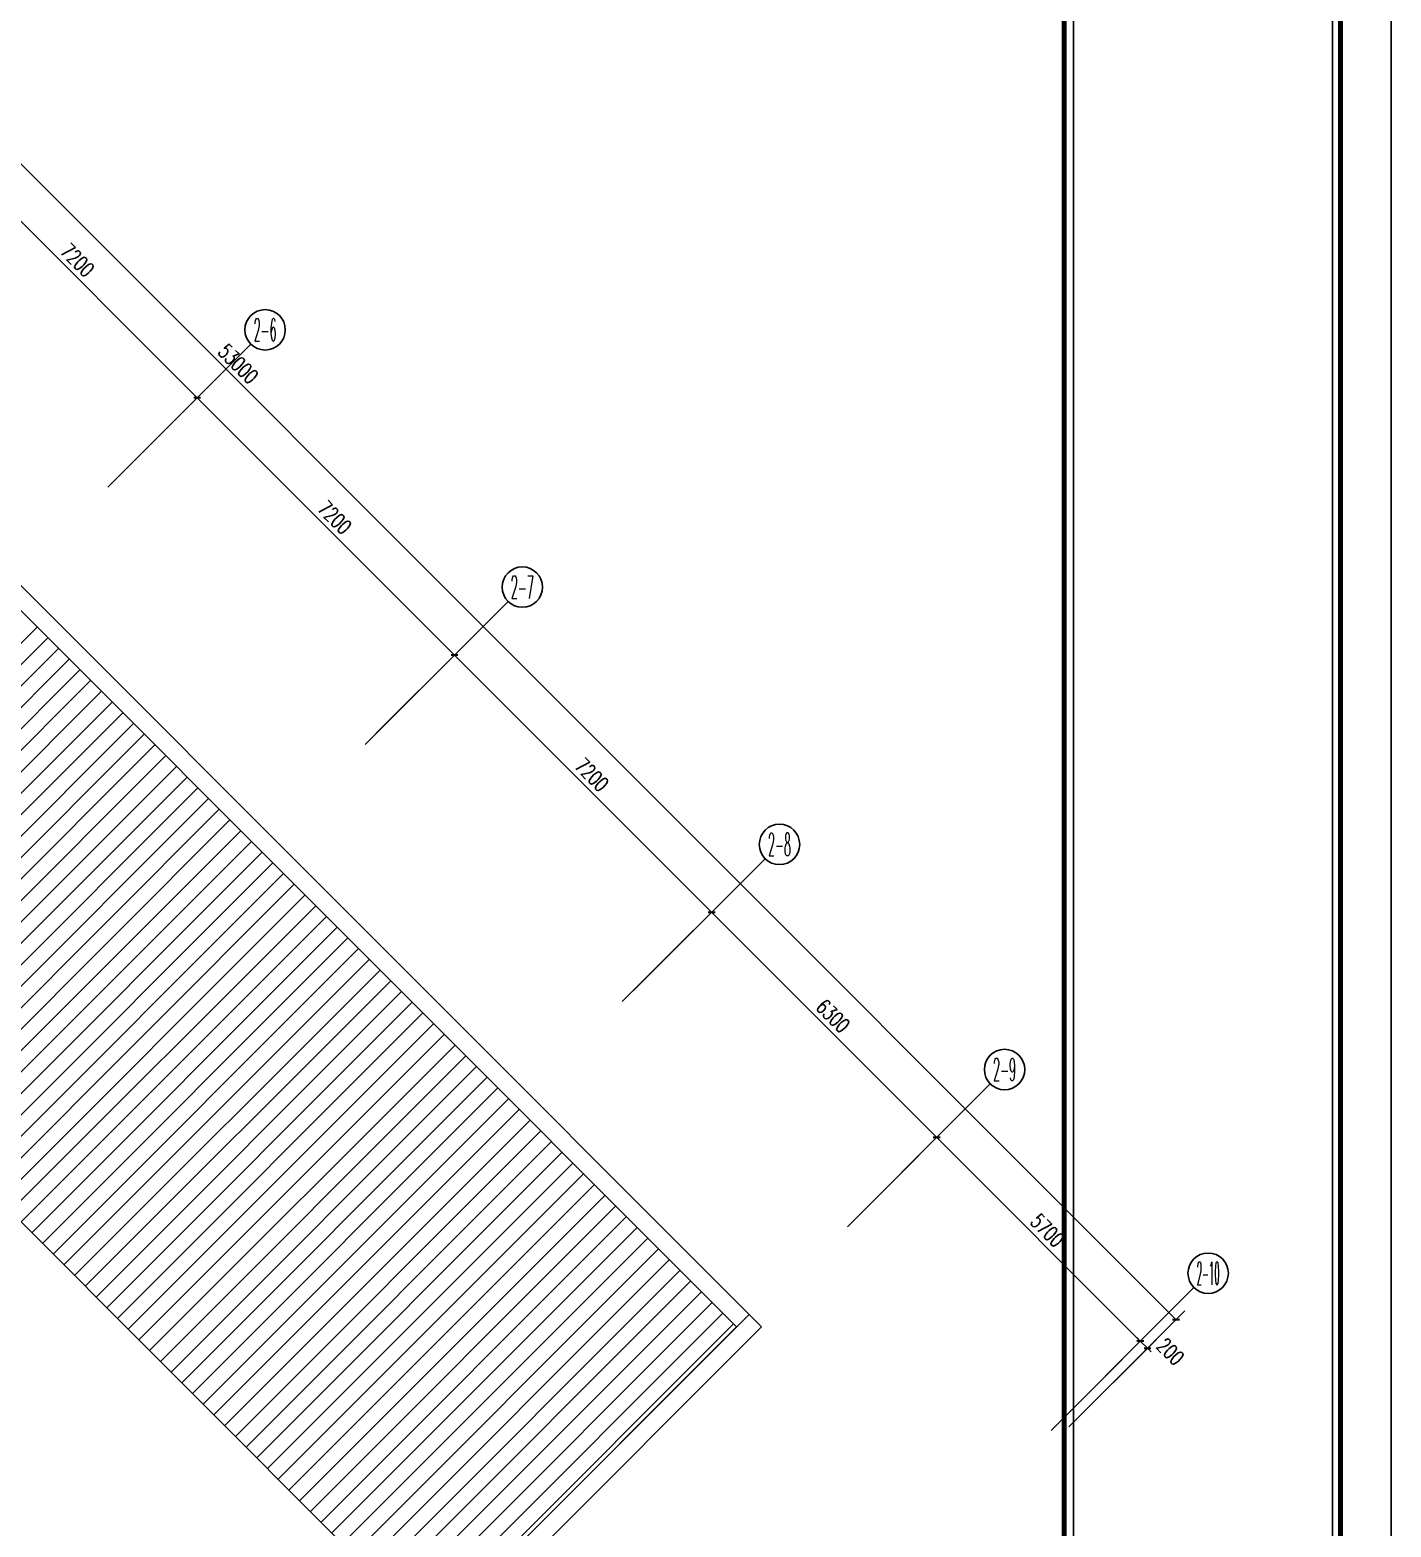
# Model space of a CAD drawing. Extents: x 815029915 to 815825525, y 579155098 to 579748855.
# Drawn here: x 815230207 to 815257150, y 579356450 to 579386073 of the extents above; entities that cross this region are included whole.
import ezdxf
from ezdxf.enums import TextEntityAlignment as Align

# ---------------------------------------------------------------- set-up
doc = ezdxf.new("R2010")
doc.units = 0
doc.header["$LTSCALE"] = 100
doc.header["$MEASUREMENT"] = 0
for name, color, linetype in [('AXIS', 3, 'Continuous'), ('AXIS_TEXT', 7, 'Continuous'), ('TK', 7, 'Continuous'), ('ZG-图框层', 4, 'Continuous'), ('zm', 1, 'Continuous')]:
    doc.layers.add(name, color=color, linetype=linetype)
doc.styles.add('_TCH_AXIS', font='COMPLEX', dxfattribs={"bigfont": 'GBCBIG'})
doc.styles.add('_TCH_DIM_T3', font='SIMPLEX', dxfattribs={"width": 0.705882, "bigfont": 'GBCBIG'})
doc.styles.add('COMPLEX', font='COMPLEX')
doc.dimstyles.new('_TCH_ARCH-100', dxfattribs={"dimscale": 100, "dimtxt": 2.975, "dimasz": 1, "dimexe": 2.5, "dimexo": 3, "dimgap": 1, "dimtad": 1, "dimdec": 0, "dimzin": 0, "dimdsep": 46, "dimtxsty": '_TCH_DIM_T3', "dimblk": 'ARCHTICK', "dimcen": 0.09, "dimclrt": 7, "dimazin": 2, "dimtfac": 1, "dimtdec": 0, "dimtix": 1, "dimtmove": 2, "dimatfit": 3, "dimfxl": 0, "dimtolj": 1, "dimtzin": 0, "dimarcsym": 0})

# ---------------------------------------------------------------- blocks, each defined once
blk = doc.blocks.new('CCIAD-TK-A0-图签')
at = {"layer": 'TK', "const_width": 1}
blk.add_lwpolyline([(1124.29, 10.46), (1124.29, 831)], dxfattribs=at)
at = {"layer": 'TK'}
blk.add_lwpolyline([(1124.29, 10.46), (1179, 10.46), (1179, 831)], dxfattribs=at)
at = {"layer": 'TK', "const_width": 0.347}
blk.add_lwpolyline([(1126.12, 756.84), (1177.39, 756.84), (1177.39, 189.94), (1126.12, 189.94)], close=True, dxfattribs=at)
blk = doc.blocks.new('_AXISO')
blk.add_circle((0, 0), 0.5)
at = {"layer": 'AXIS_TEXT', "style": 'COMPLEX', "width": 1.041667}
blk.add_attdef('A', text='', height=0.56, dxfattribs=at).set_placement((-0.25, -0.28), (0.25, -0.28), align=Align.FIT)
blk = doc.blocks.new('_ArchTick')
at = {"color": 0, "linetype": 'ByBlock', "const_width": 0.4}
blk.add_lwpolyline([(-0.5, -0.5), (0.5, 0.5)], dxfattribs=at)
blk = doc.blocks.new('*D535')
at = {"layer": 'AXIS', "color": 0, "lineweight": -2, "transparency": 16777216}
for p, q in [((815213296, 579395908), (815215594, 579398206)), ((815215417, 579398029), (815252894, 579360553)), ((815250772, 579358431), (815253070, 579360729))]:
    blk.add_line(p, q, dxfattribs=at)
at = {"layer": 'Defpoints', "color": 0, "transparency": 16777216}
for p in [(815213083, 579395696), (815252894, 579360553), (815250560, 579358219)]:
    blk.add_point(p, dxfattribs=at)
at = {"layer": 'AXIS', "color": 0, "lineweight": -2, "transparency": 16777216, "xscale": 100, "yscale": 100, "zscale": 100}
for p, rotation in [((815215417, 579398029), 135.0000000001822), ((815252894, 579360553), 315.0000000001822)]:
    blk.add_blockref('_ArchTick', p, dxfattribs=dict(at, rotation=rotation))
at = {"layer": 'AXIS', "color": 7, "transparency": 16777216, "insert": (815234331, 579379467), "char_height": 297.5, "attachment_point": 5, "rotation": 315, "style": '_TCH_DIM_T3'}
blk.add_mtext('\\A1;53000', dxfattribs=at)
blk = doc.blocks.new('*D540')
at = {"layer": 'AXIS', "color": 0, "lineweight": -2, "transparency": 16777216}
for p, q in [((815226872, 579382332), (815228604, 579384064)), ((815228428, 579383887), (815233519, 579378796)), ((815231963, 579377240), (815233696, 579378973))]:
    blk.add_line(p, q, dxfattribs=at)
at = {"layer": 'Defpoints', "color": 0, "transparency": 16777216}
for p in [(815226660, 579382119), (815233519, 579378796), (815231751, 579377028)]:
    blk.add_point(p, dxfattribs=at)
at = {"layer": 'AXIS', "color": 0, "lineweight": -2, "transparency": 16777216, "xscale": 100, "yscale": 100, "zscale": 100}
for p, rotation in [((815228428, 579383887), 135.0000000006708), ((815233519, 579378796), 315.0000000006708)]:
    blk.add_blockref('_ArchTick', p, dxfattribs=dict(at, rotation=rotation))
at = {"layer": 'AXIS', "color": 7, "transparency": 16777216, "insert": (815231149, 579381518), "char_height": 297.5, "attachment_point": 5, "rotation": 315, "style": '_TCH_DIM_T3'}
blk.add_mtext('\\A1;7200', dxfattribs=at)
blk = doc.blocks.new('*D541')
at = {"layer": 'AXIS', "color": 0, "lineweight": -2, "transparency": 16777216}
for p, q in [((815231963, 579377240), (815233696, 579378973)), ((815233519, 579378796), (815238610, 579373705)), ((815237054, 579372149), (815238787, 579373882))]:
    blk.add_line(p, q, dxfattribs=at)
at = {"layer": 'Defpoints', "color": 0, "transparency": 16777216}
for p in [(815231751, 579377028), (815238610, 579373705), (815236842, 579371937)]:
    blk.add_point(p, dxfattribs=at)
at = {"layer": 'AXIS', "color": 0, "lineweight": -2, "transparency": 16777216, "xscale": 100, "yscale": 100, "zscale": 100}
for p, rotation in [((815233519, 579378796), 135.0000000006708), ((815238610, 579373705), 315.0000000006708)]:
    blk.add_blockref('_ArchTick', p, dxfattribs=dict(at, rotation=rotation))
at = {"layer": 'AXIS', "color": 7, "transparency": 16777216, "insert": (815236240, 579376426), "char_height": 297.5, "attachment_point": 5, "rotation": 315, "style": '_TCH_DIM_T3'}
blk.add_mtext('\\A1;7200', dxfattribs=at)
blk = doc.blocks.new('*D542')
at = {"layer": 'AXIS', "color": 0, "lineweight": -2, "transparency": 16777216}
for p, q in [((815237054, 579372149), (815238787, 579373882)), ((815238610, 579373705), (815243701, 579368614)), ((815242146, 579367058), (815243878, 579368790))]:
    blk.add_line(p, q, dxfattribs=at)
at = {"layer": 'Defpoints', "color": 0, "transparency": 16777216}
for p in [(815236842, 579371937), (815243701, 579368614), (815241933, 579366846)]:
    blk.add_point(p, dxfattribs=at)
at = {"layer": 'AXIS', "color": 0, "lineweight": -2, "transparency": 16777216, "xscale": 100, "yscale": 100, "zscale": 100}
for p, rotation in [((815238610, 579373705), 135), ((815243701, 579368614), 315)]:
    blk.add_blockref('_ArchTick', p, dxfattribs=dict(at, rotation=rotation))
at = {"layer": 'AXIS', "color": 7, "transparency": 16777216, "insert": (815241331, 579371335), "char_height": 297.5, "attachment_point": 5, "rotation": 315, "style": '_TCH_DIM_T3'}
blk.add_mtext('\\A1;7200', dxfattribs=at)
blk = doc.blocks.new('*D543')
at = {"layer": 'AXIS', "color": 0, "lineweight": -2, "transparency": 16777216}
for p, q in [((815242146, 579367058), (815243878, 579368790)), ((815243701, 579368614), (815248156, 579364159)), ((815246600, 579362603), (815248333, 579364336))]:
    blk.add_line(p, q, dxfattribs=at)
at = {"layer": 'Defpoints', "color": 0, "transparency": 16777216}
for p in [(815241933, 579366846), (815248156, 579364159), (815246388, 579362391)]:
    blk.add_point(p, dxfattribs=at)
at = {"layer": 'AXIS', "color": 0, "lineweight": -2, "transparency": 16777216, "xscale": 100, "yscale": 100, "zscale": 100}
for p, rotation in [((815243701, 579368614), 135), ((815248156, 579364159), 315)]:
    blk.add_blockref('_ArchTick', p, dxfattribs=dict(at, rotation=rotation))
at = {"layer": 'AXIS', "color": 7, "transparency": 16777216, "insert": (815246104, 579366562), "char_height": 297.5, "attachment_point": 5, "rotation": 315, "style": '_TCH_DIM_T3'}
blk.add_mtext('\\A1;6300', dxfattribs=at)
blk = doc.blocks.new('*D544')
at = {"layer": 'AXIS', "color": 0, "lineweight": -2, "transparency": 16777216}
for p, q in [((815246600, 579362603), (815248333, 579364336)), ((815248156, 579364159), (815252186, 579360128)), ((815250631, 579358573), (815252363, 579360305))]:
    blk.add_line(p, q, dxfattribs=at)
at = {"layer": 'Defpoints', "color": 0, "transparency": 16777216}
for p in [(815246388, 579362391), (815252186, 579360128), (815250419, 579358361)]:
    blk.add_point(p, dxfattribs=at)
at = {"layer": 'AXIS', "color": 0, "lineweight": -2, "transparency": 16777216, "xscale": 100, "yscale": 100, "zscale": 100}
for p, rotation in [((815248156, 579364159), 135), ((815252186, 579360128), 315)]:
    blk.add_blockref('_ArchTick', p, dxfattribs=dict(at, rotation=rotation))
at = {"layer": 'AXIS', "color": 7, "transparency": 16777216, "insert": (815250347, 579362320), "char_height": 297.5, "attachment_point": 5, "rotation": 315, "style": '_TCH_DIM_T3'}
blk.add_mtext('\\A1;5700', dxfattribs=at)
blk = doc.blocks.new('*D545')
at = {"layer": 'AXIS', "color": 0, "lineweight": -2, "transparency": 16777216}
for p, q in [((815250631, 579358573), (815252363, 579360305)), ((815250772, 579358431), (815252505, 579360164)), ((815252186, 579360128), (815252116, 579360199)), ((815252186, 579360128), (815252328, 579359987)), ((815252328, 579359987), (815252399, 579359916))]:
    blk.add_line(p, q, dxfattribs=at)
at = {"layer": 'Defpoints', "color": 0, "transparency": 16777216}
for p in [(815252328, 579359987), (815250419, 579358361), (815250560, 579358219)]:
    blk.add_point(p, dxfattribs=at)
at = {"layer": 'AXIS', "color": 0, "lineweight": -2, "transparency": 16777216, "xscale": 100, "yscale": 100, "zscale": 100}
for p, rotation in [((815252186, 579360128), 315), ((815252328, 579359987), 135)]:
    blk.add_blockref('_ArchTick', p, dxfattribs=dict(at, rotation=rotation))
at = {"layer": 'AXIS', "color": 7, "transparency": 16777216, "insert": (815252784, 579359920), "char_height": 297.5, "attachment_point": 5, "rotation": 315, "style": '_TCH_DIM_T3'}
blk.add_mtext('\\A1;200', dxfattribs=at)
blk = doc.blocks.new('ll')
at = {"layer": 'ZG-图框层'}
blk.add_lwpolyline([(815136770, 579524220), (815255670, 579524220), (815255670, 579608320), (815136770, 579608320)], close=True, dxfattribs=at)

msp = doc.modelspace()

# ---------------------------------------------------------------- linework, layer by layer
for p, q in [((815219588.8, 579385513.6), (815244691.1, 579360411.3)), ((815219590.2, 579385017.2), (815244196.1, 579360411.3)), ((815219590.2, 579385017.2), (815244196.1, 579360411.3)), ((815238150.4, 579354365.5), (815213580, 579378939.1)), ((815238397.9, 579354118), (815213580, 579378939.1)), ((815244443.6, 579360658.7), (815231892.1, 579348107.3)), ((815244691.1, 579360411.3), (815232246, 579347966.2)), ((815244196.1, 579360411.3), (815238150.4, 579354365.5))]:
    msp.add_line(p, q)
at = {"color": 252, "linetype": 'Continuous'}
for p, q in [((815224303.6, 579368214.1), (815230348.4, 579374259)), ((815224515.7, 579368002), (815230560.6, 579374046.8)), ((815224727.8, 579367789.8), (815230772.7, 579373834.7)), ((815224939.9, 579367577.7), (815230984.8, 579373622.6)), ((815225152.1, 579367365.5), (815231197, 579373410.4)), ((815225364.2, 579367153.4), (815231409.1, 579373198.3)), ((815225576.3, 579366941.2), (815231621.2, 579372986.2)), ((815225788.4, 579366729.1), (815231833.4, 579372774)), ((815226000.5, 579366516.9), (815232045.5, 579372561.9)), ((815226212.7, 579366304.8), (815232257.6, 579372349.8)), ((815226424.8, 579366092.6), (815232469.8, 579372137.6)), ((815226636.9, 579365880.5), (815232681.9, 579371925.5)), ((815226849, 579365668.3), (815232894, 579371713.4)), ((815227061.1, 579365456.2), (815233106.2, 579371501.2)), ((815227273.2, 579365244.1), (815233318.3, 579371289.1)), ((815227485.4, 579365031.9), (815233530.4, 579371077)), ((815227697.5, 579364819.8), (815233742.6, 579370864.8)), ((815227909.6, 579364607.6), (815233954.7, 579370652.7)), ((815228121.7, 579364395.5), (815234166.8, 579370440.6)), ((815228333.8, 579364183.3), (815234378.9, 579370228.4)), ((815228546, 579363971.2), (815234591.1, 579370016.3)), ((815228758.1, 579363759), (815234803.2, 579369804.2)), ((815228970.2, 579363546.9), (815235015.3, 579369592)), ((815229182.3, 579363334.7), (815235227.5, 579369379.9)), ((815229394.4, 579363122.6), (815235439.6, 579369167.8)), ((815229606.5, 579362910.4), (815235651.7, 579368955.6)), ((815229818.7, 579362698.3), (815235863.9, 579368743.5)), ((815230030.8, 579362486.2), (815236076, 579368531.4)), ((815230242.9, 579362274), (815236288.1, 579368319.3)), ((815230455, 579362061.9), (815236500.3, 579368107.1)), ((815230667.1, 579361849.7), (815236712.4, 579367895)), ((815230879.2, 579361637.6), (815236924.5, 579367682.9)), ((815231091.4, 579361425.4), (815237136.7, 579367470.7)), ((815231303.5, 579361213.3), (815237348.8, 579367258.6)), ((815231515.6, 579361001.1), (815237560.9, 579367046.5)), ((815231727.7, 579360789), (815237773.1, 579366834.3)), ((815231939.8, 579360576.8), (815237985.2, 579366622.2)), ((815232152, 579360364.7), (815238197.3, 579366410.1)), ((815232364.1, 579360152.6), (815238409.5, 579366197.9)), ((815232576.2, 579359940.4), (815238621.6, 579365985.8)), ((815232788.3, 579359728.3), (815238833.7, 579365773.7)), ((815233000.4, 579359516.1), (815239045.9, 579365561.5)), ((815233212.5, 579359304), (815239258, 579365349.4)), ((815233424.7, 579359091.8), (815239470.1, 579365137.3)), ((815233636.8, 579358879.7), (815239682.2, 579364925.1)), ((815233848.9, 579358667.5), (815239894.4, 579364713)), ((815234061, 579358455.4), (815240106.5, 579364500.9)), ((815234273.1, 579358243.2), (815240318.6, 579364288.7)), ((815234485.3, 579358031.1), (815240530.8, 579364076.6)), ((815234697.4, 579357818.9), (815240742.9, 579363864.5)), ((815234909.5, 579357606.8), (815240955, 579363652.3)), ((815235121.6, 579357394.7), (815241167.2, 579363440.2)), ((815235333.7, 579357182.5), (815241379.3, 579363228.1)), ((815235545.8, 579356970.4), (815241591.4, 579363016)), ((815235758, 579356758.2), (815241803.6, 579362803.8)), ((815235970.1, 579356546.1), (815242015.7, 579362591.7)), ((815236182.2, 579356333.9), (815242227.8, 579362379.6)), ((815236394.3, 579356121.8), (815242440, 579362167.4)), ((815236606.4, 579355909.6), (815242652.1, 579361955.3)), ((815236818.6, 579355697.5), (815242864.2, 579361743.2)), ((815237030.7, 579355485.3), (815243076.4, 579361531)), ((815237242.8, 579355273.2), (815243288.5, 579361318.9)), ((815237454.9, 579355061), (815243500.6, 579361106.8)), ((815237667, 579354848.9), (815243712.8, 579360894.6)), ((815237879.1, 579354636.8), (815243924.9, 579360682.5)), ((815238091.3, 579354424.6), (815244137, 579360470.4))]:
    msp.add_line(p, q, dxfattribs=at)
at = {"layer": 'AXIS'}
for p, q in [((815231751, 579377028.3), (815234579.5, 579379856.7)), ((815236842.2, 579371937.1), (815239670.6, 579374765.5)), ((815241933.4, 579366845.9), (815244761.8, 579369674.4)), ((815246388.2, 579362391.2), (815249216.6, 579365219.6)), ((815250418.7, 579358360.7), (815253247.1, 579361189.1))]:
    msp.add_line(p, q, dxfattribs=at)
at = {"layer": 'ZG-图框层'}
msp.add_lwpolyline([(815138250.2, 579328319.6), (815257150.2, 579328319.6), (815257150.2, 579412419.6), (815138250.2, 579412419.6)], close=True, dxfattribs=at)
at = {"layer": 'ZG-图框层', "const_width": 100}
msp.add_lwpolyline([(815140750.2, 579329319.6), (815256150.2, 579329319.6), (815256150.2, 579411419.6), (815140750.2, 579411419.6)], close=True, dxfattribs=at)

# ---------------------------------------------------------------- block references
at = {"layer": 'AXIS'}
ref = msp.add_blockref('_AXISO', (815234862.3, 579380139.5), dxfattribs=dict(at, xscale=800, yscale=800, zscale=800))
ref.add_attrib('A', '2-6', dxfattribs={"color": 7, "height": 452.55, "style": '_TCH_AXIS', "width": 0.35}).set_placement((815234636, 579379913.3), (815235088.6, 579379913.3), align=Align.FIT)
ref = msp.add_blockref('_AXISO', (815239953.5, 579375048.4), dxfattribs=dict(at, xscale=800, yscale=800, zscale=800))
ref.add_attrib('A', '2-7', dxfattribs={"color": 7, "height": 452.55, "style": '_TCH_AXIS', "width": 0.35}).set_placement((815239727.2, 579374822.1), (815240179.8, 579374822.1), align=Align.FIT)
ref = msp.add_blockref('_AXISO', (815245044.7, 579369957.2), dxfattribs=dict(at, xscale=800, yscale=800, zscale=800))
ref.add_attrib('A', '2-8', dxfattribs={"color": 7, "height": 452.55, "style": '_TCH_AXIS', "width": 0.35}).set_placement((815244818.4, 579369730.9), (815245270.9, 579369730.9), align=Align.FIT)
ref = msp.add_blockref('_AXISO', (815249499.4, 579365502.4), dxfattribs=dict(at, xscale=800, yscale=800, zscale=800))
ref.add_attrib('A', '2-9', dxfattribs={"color": 7, "height": 452.55, "style": '_TCH_AXIS', "width": 0.35}).set_placement((815249273.2, 579365276.2), (815249725.7, 579365276.2), align=Align.FIT)
ref = msp.add_blockref('_AXISO', (815253529.9, 579361471.9), dxfattribs=dict(at, xscale=800, yscale=800, zscale=800))
ref.add_attrib('A', '2-10', dxfattribs={"color": 7, "height": 452.55, "style": '_TCH_AXIS', "width": 0.28}).set_placement((815253303.7, 579361245.6), (815253756.2, 579361245.6), align=Align.FIT)
at = {"layer": 'TK', "xscale": 100, "yscale": 100, "zscale": 100}
msp.add_blockref('CCIAD-TK-A0-图签', (815138250.2, 579328273.9), dxfattribs=at)
at = {"layer": 'zm', "color": 1}
msp.add_blockref('ll', (1480.1, -195900.4), dxfattribs=at)

# ---------------------------------------------------------------- dimensions: what is measured, and where the dimension line sits
at = {"layer": 'AXIS'}
for p1, p2, distance, picture, middle in [((815213083.4, 579395695.9), (815250560.1, 579358219.2), 3300, '*D535', (815234331.1, 579379466.9)), ((815226659.9, 579382119.4), (815231751, 579377028.3), 2500, '*D540', (815231149.1, 579381517.5)), ((815231751, 579377028.3), (815236842.2, 579371937.1), 2500, '*D541', (815236240.3, 579376426.3)), ((815236842.2, 579371937.1), (815241933.4, 579366845.9), 2500, '*D542', (815241331.5, 579371335.2)), ((815241933.4, 579366845.9), (815246388.2, 579362391.2), 2500, '*D543', (815246104.4, 579366562.2)), ((815246388.2, 579362391.2), (815250418.7, 579358360.7), 2500, '*D544', (815250347.1, 579362319.6))]:
    dim = msp.add_aligned_dim(p1=p1, p2=p2, distance=distance, dimstyle='_TCH_ARCH-100', dxfattribs=at)
    dim.commit()
    dim.dimension.update_dxf_attribs({"geometry": picture, "text_midpoint": middle})
dim = msp.add_linear_dim(base=(815252327.9, 579359987), p1=(815250418.7, 579358360.7), p2=(815250560.1, 579358219.2), angle=315, dimstyle='_TCH_ARCH-100', dxfattribs=at)
dim.commit()
dim.dimension.update_dxf_attribs({"geometry": '*D545', "text_midpoint": (815252783.9, 579359919.8), "dimtype": 161})

doc.saveas('drawing.dxf')
